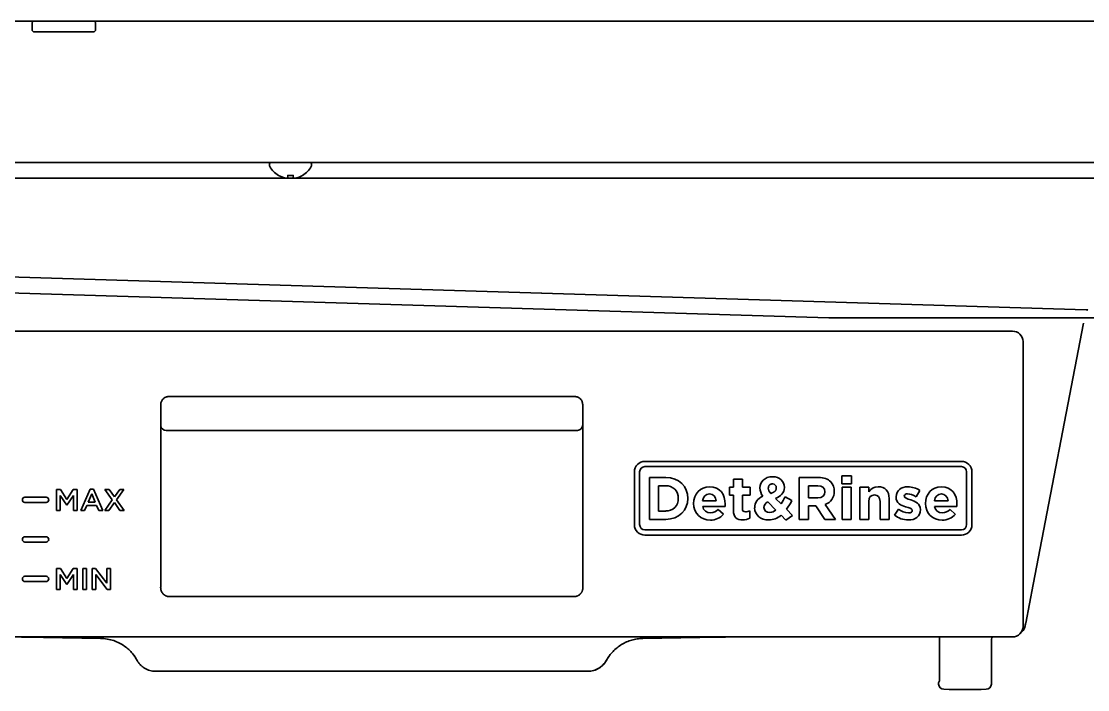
# Model space of a CAD drawing. Extents: x 5997 to 10491, y -672 to 3220.
# Drawn here: x 8498 to 8700.2, y 1270.8 to 1397.6 of the extents above; entities that cross this region are included whole.
import ezdxf

# ---------------------------------------------------------------- set-up
doc = ezdxf.new("R2010")
doc.units = 0
doc.header["$LTSCALE"] = 5
doc.layers.add('1', color=7, linetype='CONTINUOUS', true_color=0xffffff)

msp = doc.modelspace()

# ---------------------------------------------------------------- linework, layer by layer
at = {"layer": '1', "color": 7, "linetype": 'Continuous', "lineweight": 35}
for p, q in [((9230.07, 1397.58), (8376.07, 1397.58)), ((8500.32, 1397.58), (8500.07, 1397.33)), ((8500.07, 1397.33), (8500.07, 1395.83)), ((8512.07, 1397.33), (8511.82, 1397.58)), ((8512.07, 1395.83), (8512.07, 1397.33)), ((8500.07, 1395.83), (8500.32, 1395.58)), ((8511.82, 1395.58), (8500.32, 1395.58)), ((8511.82, 1395.58), (8512.07, 1395.83)), ((9231.07, 1370.83), (8434.03, 1370.83)), ((8545.07, 1370.43), (8545.07, 1370.23)), ((8553.07, 1370.23), (8553.07, 1370.43)), ((9178.12, 1367.83), (8428.03, 1367.83)), ((8546.77, 1368.35), (8546.77, 1368.38)), ((8551.37, 1368.38), (8551.37, 1368.35)), ((8699.92, 1342.83), (8426.83, 1351.21)), ((8651.13, 1341.33), (8414.97, 1348.57)), ((8802.98, 1341.33), (8651.13, 1341.33)), ((8442.97, 1338.83), (8685.97, 1338.83)), ((8699.44, 1340.33), (8689.89, 1290.79)), ((8687.97, 1336.83), (8687.97, 1282.83)), ((8524.48, 1324.93), (8524.48, 1324.93)), ((8602.97, 1326.41), (8525.97, 1326.41)), ((8604.47, 1324.93), (8604.47, 1324.93)), ((8524.47, 1323.77), (8524.47, 1322.61)), ((8604.47, 1322.61), (8604.47, 1323.77)), ((8524.47, 1321.12), (8524.47, 1321)), ((8524.47, 1294.47), (8524.47, 1321)), ((8604.47, 1320.97), (8604.48, 1294.47)), ((8603.47, 1319.99), (8525.47, 1319.99)), ((8676.27, 1314.13), (8616.27, 1314.13)), ((8616.27, 1313.13), (8676.27, 1313.13)), ((8614.27, 1312.13), (8614.27, 1302.13)), ((8615.27, 1302.13), (8615.27, 1312.13)), ((8620.21, 1311.07), (8617.11, 1311.07)), ((8617.11, 1311.07), (8617.11, 1303.13)), ((8634.77, 1310.77), (8633.04, 1310.77)), ((8633.04, 1310.77), (8633.04, 1309.21)), ((8634.77, 1309.21), (8634.77, 1310.77)), ((8649.18, 1311.07), (8645.55, 1311.07)), ((8645.55, 1311.07), (8645.55, 1303.13)), ((8655.42, 1311.41), (8653.61, 1311.41)), ((8653.61, 1311.41), (8653.61, 1309.88)), ((8655.42, 1309.88), (8655.42, 1311.41)), ((8677.27, 1312.13), (8677.27, 1302.13)), ((8678.27, 1302.13), (8678.27, 1312.13)), ((8504.72, 1308.8), (8504.72, 1304.83)), ((8505.47, 1308.8), (8504.72, 1308.8)), ((8506.67, 1306.92), (8505.47, 1308.8)), ((8507.88, 1308.8), (8506.67, 1306.92)), ((8508.63, 1308.8), (8507.88, 1308.8)), ((8508.63, 1304.83), (8508.63, 1308.8)), ((8511.05, 1308.83), (8509.31, 1304.83)), ((8511.7, 1308.83), (8511.05, 1308.83)), ((8513.45, 1304.83), (8511.7, 1308.83)), ((8514.71, 1308.8), (8513.89, 1308.8)), ((8513.89, 1308.8), (8515.28, 1306.85)), ((8515.7, 1307.37), (8514.71, 1308.8)), ((8516.69, 1308.8), (8515.7, 1307.37)), ((8516.1, 1306.86), (8517.49, 1308.8)), ((8517.49, 1308.8), (8516.69, 1308.8)), ((8618.86, 1304.71), (8618.86, 1309.49)), ((8618.86, 1309.49), (8620.21, 1309.49)), ((8633.04, 1309.21), (8632.32, 1309.21)), ((8632.32, 1309.21), (8632.32, 1307.74)), ((8636.2, 1309.21), (8634.77, 1309.21)), ((8636.2, 1307.74), (8636.2, 1309.21)), ((8647.3, 1307.21), (8647.3, 1309.49)), ((8647.3, 1309.49), (8649.03, 1309.49)), ((8653.61, 1309.88), (8655.42, 1309.88)), ((8655.38, 1309.21), (8653.65, 1309.21)), ((8653.65, 1309.21), (8653.65, 1303.13)), ((8655.38, 1303.13), (8655.38, 1309.21)), ((8657, 1309.21), (8657, 1303.13)), ((8658.72, 1309.21), (8657, 1309.21)), ((8658.72, 1308.35), (8658.72, 1309.21)), ((8667.73, 1307.41), (8668.39, 1308.6)), ((8502.72, 1307.33), (8498.72, 1307.33)), ((8498.72, 1306.33), (8502.72, 1306.33)), ((8505.41, 1304.83), (8505.41, 1307.66)), ((8505.41, 1307.66), (8506.65, 1305.8)), ((8506.65, 1305.8), (8507.93, 1307.67)), ((8507.93, 1307.67), (8507.93, 1304.83)), ((8510.69, 1306.4), (8511.37, 1307.99)), ((8512.05, 1306.4), (8510.69, 1306.4)), ((8511.37, 1307.99), (8512.05, 1306.4)), ((8515.28, 1306.85), (8513.83, 1304.83)), ((8514.63, 1304.83), (8515.68, 1306.33)), ((8515.68, 1306.33), (8516.72, 1304.83)), ((8517.55, 1304.83), (8516.1, 1306.86)), ((8629.8, 1306.65), (8627.2, 1306.65)), ((8632.32, 1307.74), (8633.04, 1307.74)), ((8633.04, 1307.74), (8633.04, 1304.85)), ((8634.77, 1305.14), (8634.77, 1307.74)), ((8634.77, 1307.74), (8636.2, 1307.74)), ((8639.59, 1306.43), (8641.1, 1304.9)), ((8642.09, 1306.05), (8641.04, 1307.11)), ((8644.15, 1306.71), (8642.87, 1307.42)), ((8649.07, 1307.21), (8647.3, 1307.21)), ((8658.72, 1303.13), (8658.72, 1306.52)), ((8660.85, 1306.52), (8660.85, 1303.13)), ((8662.57, 1303.13), (8662.57, 1307.07)), ((8673.76, 1306.65), (8671.16, 1306.65)), ((8504.72, 1304.83), (8505.41, 1304.83)), ((8507.93, 1304.83), (8508.63, 1304.83)), ((8509.31, 1304.83), (8510.02, 1304.83)), ((8510.02, 1304.83), (8510.43, 1305.78)), ((8510.43, 1305.78), (8512.31, 1305.78)), ((8512.31, 1305.78), (8512.71, 1304.83)), ((8512.71, 1304.83), (8513.45, 1304.83)), ((8513.83, 1304.83), (8514.63, 1304.83)), ((8516.72, 1304.83), (8517.55, 1304.83)), ((8620.21, 1304.71), (8618.86, 1304.71)), ((8627.23, 1305.57), (8631.46, 1305.57)), ((8631.17, 1304.13), (8630.18, 1305.01)), ((8631.46, 1305.57), (8631.48, 1306.02)), ((8636.18, 1303.37), (8636.18, 1304.76)), ((8644.28, 1303.87), (8643.11, 1305.03)), ((8647.3, 1303.13), (8647.3, 1305.67)), ((8647.3, 1305.67), (8648.67, 1305.67)), ((8648.67, 1305.67), (8650.37, 1303.13)), ((8652.41, 1303.13), (8650.47, 1305.97)), ((8664.33, 1305.07), (8663.59, 1303.93)), ((8671.19, 1305.57), (8675.42, 1305.57)), ((8675.13, 1304.13), (8674.14, 1305.01)), ((8675.42, 1305.57), (8675.44, 1306.02)), ((8617.11, 1303.13), (8620.21, 1303.13)), ((8642.08, 1303.9), (8643, 1302.97)), ((8643, 1302.97), (8644.28, 1303.87)), ((8645.55, 1303.13), (8647.3, 1303.13)), ((8650.37, 1303.13), (8652.41, 1303.13)), ((8653.65, 1303.13), (8655.38, 1303.13)), ((8657, 1303.13), (8658.72, 1303.13)), ((8660.85, 1303.13), (8662.57, 1303.13)), ((8676.27, 1301.13), (8616.27, 1301.13)), ((8502.72, 1299.83), (8498.72, 1299.83)), ((8498.72, 1298.83), (8502.72, 1298.83)), ((8616.27, 1300.13), (8676.27, 1300.13)), ((8502.72, 1292.33), (8498.72, 1292.33)), ((8504.72, 1293.8), (8504.72, 1289.83)), ((8505.47, 1293.8), (8504.72, 1293.8)), ((8505.41, 1289.83), (8505.41, 1292.66)), ((8505.41, 1292.66), (8506.65, 1290.8)), ((8506.67, 1291.92), (8505.47, 1293.8)), ((8506.65, 1290.8), (8507.93, 1292.67)), ((8507.88, 1293.8), (8506.67, 1291.92)), ((8508.63, 1293.8), (8507.88, 1293.8)), ((8507.93, 1292.67), (8507.93, 1289.83)), ((8508.63, 1289.83), (8508.63, 1293.8)), ((8510.39, 1293.8), (8509.69, 1293.8)), ((8509.69, 1293.8), (8509.69, 1289.83)), ((8510.39, 1289.83), (8510.39, 1293.8)), ((8512.09, 1293.8), (8511.45, 1293.8)), ((8511.45, 1293.8), (8511.45, 1289.83)), ((8514.22, 1291.05), (8512.09, 1293.8)), ((8512.13, 1292.65), (8514.32, 1289.83)), ((8512.13, 1289.83), (8512.13, 1292.65)), ((8514.91, 1293.8), (8514.22, 1293.8)), ((8514.22, 1293.8), (8514.22, 1291.05)), ((8514.91, 1289.83), (8514.91, 1293.8)), ((8498.72, 1291.33), (8502.72, 1291.33)), ((8689.89, 1290.79), (8688.48, 1283.47)), ((8504.72, 1289.83), (8505.41, 1289.83)), ((8507.93, 1289.83), (8508.63, 1289.83)), ((8509.69, 1289.83), (8510.39, 1289.83)), ((8511.45, 1289.83), (8512.13, 1289.83)), ((8514.32, 1289.83), (8514.91, 1289.83)), ((8603.02, 1288.49), (8525.92, 1288.49)), ((8685.97, 1280.83), (8466.98, 1280.83)), ((8498.03, 1280.8), (8499.35, 1280.78)), ((8499.35, 1280.78), (8502.24, 1280.73)), ((8502.24, 1280.73), (8513.1, 1280.54)), ((8615.85, 1280.54), (8626.67, 1280.73)), ((8626.67, 1280.73), (8629.57, 1280.78)), ((8629.57, 1280.78), (8630.92, 1280.8)), ((8661.97, 1280.83), (8661.97, 1280.83)), ((8672.12, 1280.83), (8672.12, 1272.67)), ((8676.95, 1280.83), (8676.97, 1280.83)), ((8681.97, 1280.42), (8681.97, 1271.9)), ((8519.97, 1276.4), (8519.95, 1276.43)), ((8608.99, 1276.42), (8608.98, 1276.4)), ((8523.47, 1274.33), (8523.47, 1274.33)), ((8523.47, 1274.33), (8523.47, 1274.33)), ((8523.47, 1274.33), (8605.47, 1274.33)), ((8605.47, 1274.33), (8605.47, 1274.33)), ((8671.97, 1272.17), (8671.97, 1271.9)), ((8673.94, 1270.88), (8672.96, 1270.9)), ((8676.97, 1270.83), (8673.94, 1270.88)), ((8680.01, 1270.88), (8676.97, 1270.83)), ((8680.99, 1270.9), (8680.01, 1270.88))]:
    msp.add_line(p, q, dxfattribs=at)
for centre, radius, start, end in [((8545.47, 1370.43), 0.4, 90, 180), ((8545.47, 1370.23), 0.4, 180, 210.3012), ((8549.27, 1372.45), 4.8, 210.3012, 238.6273), ((8548.87, 1372.45), 4.8, 301.3727, 329.6988), ((8552.67, 1370.43), 0.4, 0, 90), ((8552.67, 1370.23), 0.4, 329.6988, 0), ((8616.27, 1312.13), 2, 90, 180), ((8616.27, 1312.13), 1, 90, 180), ((8676.27, 1312.13), 2, 0, 90), ((8676.27, 1312.13), 1, 0, 90), ((8649.65, 1308.56), 2.52, 357.1966, 42.8494), ((8620.33, 1307.23), 2.27, 356.5598, 93.091), ((8640.81, 1309.16), 2.74, 180.9378, 217.202), ((8640.49, 1309.15), 0.698, 0.839, 88.6334), ((8649.72, 1308.3), 2.45, 287.8586, 3.0282), ((8666.03, 1305.01), 4.3, 56.6284, 88.7145), ((8498.72, 1306.83), 0.5, 90, 270), ((8502.72, 1306.83), 0.5, 270, 90), ((8620.35, 1306.96), 2.25, 266.545, 3.3972), ((8640.03, 1305.33), 1.19, 111.7231, 177.611), ((8628.02, 1314.93), 16.65, 327.7745, 333.163), ((8631.29, 1313.54), 14.56, 324.2634, 332.0528), ((8628.61, 1305.78), 1.4, 188.6634, 274.0045), ((8628.73, 1306.36), 1.98, 269.4476, 316.9878), ((8635.34, 1306.29), 1.74, 269.5745, 298.7839), ((8639.86, 1306.35), 1.91, 273.2185, 310.5379), ((8666.49, 1307.81), 3.48, 231.6996, 265.9459), ((8672.57, 1305.78), 1.4, 188.6634, 274.0046), ((8672.69, 1306.36), 1.98, 269.4476, 316.9878), ((8628.81, 1306.03), 3.04, 267.663, 321.0727), ((8634.88, 1305.69), 2.66, 268.6481, 299.2186), ((8639.7, 1306.63), 3.62, 270.7703, 310.9818), ((8666.26, 1307.31), 4.3, 231.7422, 269.2761), ((8672.77, 1306.03), 3.04, 267.663, 321.0728), ((8616.27, 1302.13), 2, 180, 270), ((8616.27, 1302.13), 1, 180, 270), ((8676.27, 1302.13), 2, 270, 0), ((8676.27, 1302.13), 1, 270, 0), ((8498.72, 1299.33), 0.5, 90, 270), ((8502.72, 1299.33), 0.5, 270, 90), ((8498.72, 1291.83), 0.5, 90, 270), ((8502.72, 1291.83), 0.5, 270, 90), ((8682.47, 1280.42), 0.5, 126.0858, 180), ((8672.22, 1272.17), 0.25, 129.9693, 180), ((8672.97, 1271.9), 1, 180, 269), ((8680.97, 1271.9), 1, 271, 0)]:
    msp.add_arc(centre, radius, start, end, dxfattribs=at)
for centre, major_axis, ratio, start_param, end_param in [((8700.23, 1352.83), (0.14, 10), 0.999999, 3.125353, 3.156019), ((8685.97, 1336.83), (1.41, 1.41), 0.999695, 5.497939, 7.068431), ((8525.47, 1321), (-0.1, -0.999), 0.996157, 4.868048, 6.382225), ((8603.47, 1321), (-0.1, 0.999), 0.996157, 3.042553, 4.589058), ((8746.72, 1251.7), (109.41, -54.64), 0.128619, 3.037808, 3.205742), ((8685.97, 1282.83), (1.41, -1.41), 0.999695, 5.497939, 7.068431)]:
    msp.add_ellipse(centre, major_axis=major_axis, ratio=ratio, start_param=start_param, end_param=end_param, dxfattribs=at)
for points, degree, knots in [([(8546.77, 1368.38), (8546.98, 1368.26), (8547.19, 1368.15), (8547.51, 1368.01), (8547.62, 1367.97), (8547.84, 1367.89), (8547.96, 1367.86), (8548.07, 1367.83)], 3, [0, 0, 0, 0, 0.5, 0.5, 0.75, 0.75, 1, 1, 1, 1]), ([(8549.57, 1368.38), (8549.57, 1368.26), (8549.57, 1368.15), (8549.57, 1368.01), (8549.57, 1367.97), (8549.57, 1367.89), (8549.57, 1367.86), (8549.57, 1367.83)], 3, [0, 0, 0, 0, 0.5, 0.5, 0.75, 0.75, 1, 1, 1, 1]), ([(8524.48, 1324.92), (8524.48, 1325.01), (8524.49, 1325.11), (8524.52, 1325.3), (8524.55, 1325.4), (8524.63, 1325.58), (8524.67, 1325.67), (8524.78, 1325.83), (8524.85, 1325.9), (8524.98, 1326.04), (8525.06, 1326.11), (8525.22, 1326.21), (8525.31, 1326.26), (8525.49, 1326.34), (8525.58, 1326.36), (8525.78, 1326.4), (8525.87, 1326.41), (8525.97, 1326.41)], 3, [0, 0, 0, 0, 0.125, 0.125, 0.25, 0.25, 0.375, 0.375, 0.5, 0.5, 0.625, 0.625, 0.75, 0.75, 0.875, 0.875, 1, 1, 1, 1]), ([(8602.97, 1326.41), (8603.07, 1326.41), (8603.17, 1326.4), (8603.36, 1326.36), (8603.45, 1326.34), (8603.64, 1326.26), (8603.72, 1326.21), (8603.89, 1326.11), (8603.96, 1326.04), (8604.1, 1325.9), (8604.16, 1325.83), (8604.27, 1325.67), (8604.32, 1325.58), (8604.39, 1325.4), (8604.42, 1325.3), (8604.46, 1325.11), (8604.47, 1325.01), (8604.47, 1324.92)], 3, [0, 0, 0, 0, 0.125, 0.125, 0.25, 0.25, 0.375, 0.375, 0.5, 0.5, 0.625, 0.625, 0.75, 0.75, 0.875, 0.875, 1, 1, 1, 1]), ([(8524.48, 1322.61), (8524.47, 1322.57), (8524.47, 1322.22), (8524.47, 1322.08), (8524.47, 1321.88), (8524.47, 1321.51), (8524.48, 1321.12)], 2, [0, 0, 0, 0.499862, 0.499862, 0.74994, 0.74994, 1, 1, 1]), ([(8604.47, 1320.97), (8604.47, 1321.51), (8604.47, 1321.88), (8604.47, 1322.07), (8604.47, 1322.22), (8604.47, 1322.57), (8604.47, 1322.61)], 2, [0, 0, 0, 0.250063, 0.250063, 0.500144, 0.500144, 1, 1, 1]), ([(8639.67, 1309.02), (8639.67, 1309.41), (8640.01, 1309.75), (8640.24, 1309.83), (8640.33, 1309.84), (8640.38, 1309.85), (8640.51, 1309.85)], 2, [0, 0, 0, 0.5, 0.75, 0.875, 0.875, 1, 1, 1]), ([(8641.19, 1309.16), (8641.19, 1309.03), (8641.18, 1308.96), (8641.17, 1308.87), (8641.07, 1308.62), (8640.81, 1308.36), (8640.41, 1308.14), (8640.14, 1308.03)], 2, [0, 0, 0, 0.125, 0.125, 0.25, 0.5, 0.75, 1, 1, 1]), ([(8675.44, 1306.02), (8675.44, 1306.02), (8675.44, 1306.02), (8675.44, 1307.75), (8674.51, 1309.32), (8672.48, 1309.32)], 3, [0, 0, 0, 0, 0.000039, 0.000039, 1, 1, 1, 1]), ([(8666.2, 1303.01), (8666.2, 1303.01), (8666.2, 1303.01), (8667.52, 1303.01), (8668.53, 1303.63), (8668.53, 1304.98)], 3, [0, 0, 0, 0, 0.000006, 0.000006, 1, 1, 1, 1]), ([(8604.48, 1294.47), (8604.48, 1293.82), (8604.48, 1292.57), (8604.49, 1291.44), (8604.5, 1290.52), (8604.5, 1290.19)], 2, [0, 0, 0, 0.24999, 0.499993, 0.749997, 1, 1, 1]), ([(8524.47, 1289.89), (8524.47, 1289.9), (8524.47, 1289.91), (8524.46, 1289.92), (8524.46, 1289.94), (8524.46, 1289.96), (8524.46, 1289.98), (8524.45, 1290), (8524.45, 1290.02), (8524.45, 1290.04), (8524.45, 1290.06), (8524.45, 1290.08), (8524.45, 1290.1), (8524.45, 1290.12), (8524.45, 1290.14), (8524.44, 1290.16), (8524.44, 1290.17), (8524.44, 1290.19), (8524.44, 1290.19)], 3, [0, 0, 0, 0, 0.039584, 0.106711, 0.173393, 0.239631, 0.305426, 0.370777, 0.435685, 0.50015, 0.564174, 0.627755, 0.690896, 0.753596, 0.815856, 0.877676, 0.939058, 1, 1, 1, 1]), ([(8604.5, 1290.19), (8604.5, 1290.19), (8604.5, 1290.17), (8604.5, 1290.15), (8604.5, 1290.13), (8604.5, 1290.11), (8604.5, 1290.09), (8604.5, 1290.07), (8604.5, 1290.05), (8604.49, 1290.03), (8604.49, 1290.01), (8604.49, 1289.99), (8604.49, 1289.97), (8604.48, 1289.95), (8604.48, 1289.93), (8604.48, 1289.91), (8604.48, 1289.88), (8604.47, 1289.86), (8604.47, 1289.84), (8604.46, 1289.82), (8604.46, 1289.8), (8604.45, 1289.78), (8604.45, 1289.76), (8604.44, 1289.74), (8604.44, 1289.72), (8604.43, 1289.7), (8604.43, 1289.68), (8604.42, 1289.66), (8604.41, 1289.64), (8604.41, 1289.62), (8604.39, 1289.56), (8604.35, 1289.46), (8604.28, 1289.33), (8604.19, 1289.19), (8604.1, 1289.07), (8604, 1288.97), (8603.9, 1288.87), (8603.76, 1288.76), (8603.63, 1288.68), (8603.52, 1288.62), (8603.43, 1288.59), (8603.36, 1288.56), (8603.29, 1288.54), (8603.22, 1288.52), (8603.17, 1288.51), (8603.12, 1288.5), (8603.08, 1288.5), (8603.05, 1288.49), (8603.03, 1288.49), (8603.02, 1288.49)], 3, [0, 0, 0, 0, 0.007417, 0.014858, 0.022321, 0.029807, 0.037317, 0.044849, 0.052405, 0.059984, 0.067587, 0.075212, 0.082862, 0.090534, 0.09823, 0.10595, 0.113694, 0.121461, 0.129251, 0.137066, 0.144904, 0.152767, 0.160653, 0.168563, 0.176497, 0.184455, 0.192438, 0.200444, 0.208475, 0.21653, 0.224609, 0.280455, 0.34042, 0.404514, 0.472744, 0.522184, 0.582541, 0.653814, 0.736002, 0.778292, 0.817051, 0.852279, 0.883975, 0.912141, 0.936775, 0.957878, 0.97545, 0.98949, 1, 1, 1, 1]), ([(8525.92, 1288.49), (8525.91, 1288.49), (8525.89, 1288.5), (8525.85, 1288.5), (8525.81, 1288.51), (8525.77, 1288.51), (8525.73, 1288.52), (8525.69, 1288.53), (8525.66, 1288.54), (8525.62, 1288.55), (8525.58, 1288.57), (8525.54, 1288.58), (8525.51, 1288.59), (8525.47, 1288.61), (8525.43, 1288.62), (8525.4, 1288.64), (8525.36, 1288.66), (8525.33, 1288.68), (8525.29, 1288.7), (8525.26, 1288.72), (8525.22, 1288.74), (8525.19, 1288.76), (8525.15, 1288.79), (8525.12, 1288.81), (8525.09, 1288.83), (8525.06, 1288.86), (8525.03, 1288.89), (8525, 1288.91), (8524.97, 1288.94), (8524.94, 1288.97), (8524.91, 1289), (8524.88, 1289.03), (8524.86, 1289.06), (8524.84, 1289.08), (8524.83, 1289.1), (8524.81, 1289.12), (8524.8, 1289.14), (8524.78, 1289.15), (8524.77, 1289.17), (8524.76, 1289.19), (8524.74, 1289.21), (8524.73, 1289.23), (8524.72, 1289.25), (8524.71, 1289.27), (8524.69, 1289.29), (8524.68, 1289.31), (8524.67, 1289.33), (8524.66, 1289.35), (8524.65, 1289.37), (8524.64, 1289.39), (8524.63, 1289.41), (8524.62, 1289.42), (8524.61, 1289.44), (8524.6, 1289.46), (8524.59, 1289.48), (8524.58, 1289.5), (8524.57, 1289.52), (8524.57, 1289.54), (8524.56, 1289.56), (8524.55, 1289.59), (8524.54, 1289.61), (8524.54, 1289.63), (8524.53, 1289.65), (8524.52, 1289.67), (8524.52, 1289.69), (8524.51, 1289.71), (8524.51, 1289.73), (8524.5, 1289.75), (8524.5, 1289.77), (8524.49, 1289.79), (8524.49, 1289.81), (8524.48, 1289.83), (8524.48, 1289.85), (8524.47, 1289.87), (8524.47, 1289.88), (8524.47, 1289.89), (8524.47, 1289.89)], 3, [0, 0, 0, 0, 0.019356, 0.038698, 0.058023, 0.077333, 0.096628, 0.115908, 0.135172, 0.154421, 0.173654, 0.192872, 0.212075, 0.231262, 0.250435, 0.269591, 0.288733, 0.307859, 0.32697, 0.346066, 0.365147, 0.384212, 0.403262, 0.422297, 0.441317, 0.460322, 0.479311, 0.498285, 0.517244, 0.536188, 0.555117, 0.574031, 0.592929, 0.603695, 0.614404, 0.625057, 0.635652, 0.646191, 0.656673, 0.667099, 0.677467, 0.68778, 0.698035, 0.708234, 0.718377, 0.728463, 0.738492, 0.748466, 0.758382, 0.768242, 0.778046, 0.787794, 0.797485, 0.80712, 0.816699, 0.826221, 0.835688, 0.845098, 0.854452, 0.86375, 0.872992, 0.882178, 0.891308, 0.900382, 0.909401, 0.918363, 0.927269, 0.93612, 0.944915, 0.953655, 0.962339, 0.970967, 0.979539, 0.988057, 0.996518, 1, 1, 1, 1]), ([(8688.44, 1283.27), (8688.37, 1282.9), (8688.33, 1282.77), (8688.23, 1282.5), (8688.17, 1282.37), (8688.03, 1282.12), (8687.95, 1282.01), (8687.76, 1281.79), (8687.66, 1281.68), (8687.55, 1281.58), (8687.54, 1281.58), (8687.53, 1281.57)], 3, [0, 0, 0, 0, 0.125, 0.125, 0.25, 0.25, 0.375, 0.375, 0.5, 0.5, 0.5089833, 0.5089833, 0.5089833, 0.5089833]), ([(8513.04, 1280.55), (8513.92, 1280.53), (8515.52, 1280.26), (8517.62, 1279.19), (8519.03, 1277.86), (8519.62, 1277.03), (8519.82, 1276.68)], 3, [0, 0, 0, 0, 0.298882, 0.57731, 0.82529, 1, 1, 1, 1]), ([(8609.43, 1277.12), (8609.47, 1277.18), (8609.5, 1277.23), (8609.75, 1277.56), (8609.98, 1277.83), (8610.46, 1278.34), (8610.72, 1278.57), (8611.27, 1279.01), (8611.56, 1279.21), (8612.16, 1279.57), (8612.47, 1279.73), (8613.11, 1280.01), (8613.44, 1280.13), (8614.11, 1280.33), (8614.46, 1280.4), (8615.15, 1280.51), (8615.5, 1280.53), (8615.85, 1280.54)], 3, [0, 0, 0, 0, 0.026256, 0.026256, 0.165363, 0.165363, 0.304469, 0.304469, 0.443575, 0.443575, 0.582681, 0.582681, 0.721788, 0.721788, 0.860894, 0.860894, 1, 1, 1, 1]), ([(8519.92, 1276.49), (8520, 1276.32), (8520.1, 1276.17), (8520.31, 1275.87), (8520.42, 1275.73), (8520.67, 1275.46), (8520.81, 1275.34), (8521.09, 1275.11), (8521.24, 1275), (8521.55, 1274.81), (8521.71, 1274.73), (8522.05, 1274.58), (8522.22, 1274.52), (8522.57, 1274.43), (8522.75, 1274.39), (8523.11, 1274.34), (8523.29, 1274.33), (8523.47, 1274.33)], 3, [0, 0, 0, 0, 0.125, 0.125, 0.25, 0.25, 0.375, 0.375, 0.5, 0.5, 0.625, 0.625, 0.75, 0.75, 0.875, 0.875, 1, 1, 1, 1]), ([(8605.47, 1274.33), (8605.66, 1274.33), (8605.84, 1274.34), (8606.2, 1274.39), (8606.38, 1274.43), (8606.73, 1274.52), (8606.9, 1274.58), (8607.23, 1274.73), (8607.4, 1274.81), (8607.71, 1275), (8607.86, 1275.11), (8608.14, 1275.34), (8608.27, 1275.46), (8608.52, 1275.73), (8608.64, 1275.87), (8608.85, 1276.17), (8608.94, 1276.33), (8609.03, 1276.49)], 3, [0, 0, 0, 0, 0.125, 0.125, 0.25, 0.25, 0.375, 0.375, 0.5, 0.5, 0.625, 0.625, 0.75, 0.75, 0.875, 0.875, 1, 1, 1, 1]), ([(8605.47, 1274.33), (8605.65, 1274.33), (8605.83, 1274.34), (8606.19, 1274.39), (8606.37, 1274.42), (8606.72, 1274.52), (8606.89, 1274.58), (8607.22, 1274.72), (8607.38, 1274.81), (8607.69, 1274.99), (8607.84, 1275.1), (8608.12, 1275.32), (8608.25, 1275.45), (8608.5, 1275.71), (8608.62, 1275.85), (8608.83, 1276.14), (8608.92, 1276.3), (8609.01, 1276.45)], 3, [0, 0, 0, 0, 0.125, 0.125, 0.25, 0.25, 0.375, 0.375, 0.5, 0.5, 0.625, 0.625, 0.75, 0.75, 0.875, 0.875, 1, 1, 1, 1]), ([(8672.12, 1272.67), (8672.12, 1272.64), (8672.12, 1272.57), (8672.1, 1272.46), (8672.07, 1272.38), (8672.06, 1272.34), (8672.05, 1272.33), (8672.05, 1272.33)], 3, [0, 0, 0, 0, 0.189567, 0.413551, 0.676174, 0.885482, 1, 1, 1, 1])]:
    msp.add_open_spline(points, degree=degree, knots=knots, dxfattribs=at)
for points, degree in [([(8548.57, 1367.83), (8548.57, 1367.84), (8548.57, 1367.87), (8548.57, 1367.92), (8548.57, 1367.98), (8548.57, 1368.04), (8548.57, 1368.11), (8548.57, 1368.18), (8548.57, 1368.27), (8548.57, 1368.34), (8548.57, 1368.38)], 3), ([(8548.57, 1368.38), (8548.74, 1368.36), (8549.07, 1368.34), (8549.41, 1368.36), (8549.57, 1368.38)], 3), ([(8550.07, 1367.83), (8550.13, 1367.84), (8550.24, 1367.87), (8550.4, 1367.92), (8550.56, 1367.98), (8550.71, 1368.04), (8550.86, 1368.11), (8551.02, 1368.18), (8551.19, 1368.27), (8551.31, 1368.34), (8551.37, 1368.38)], 3), ([(8700.23, 1342.83), (8700.12, 1342.83), (8700.02, 1342.83), (8699.92, 1342.83)], 3), ([(8524.48, 1324.92), (8524.46, 1323.78)], 1), ([(8604.48, 1323.77), (8604.47, 1324.92)], 1), ([(8524.46, 1323.77), (8524.48, 1323.77)], 1), ([(8604.48, 1323.77), (8604.47, 1323.77)], 1), ([(8524.47, 1320.94), (8524.47, 1320.96), (8524.47, 1320.98), (8524.47, 1321)], 3), ([(8624.43, 1307.1), (8624.43, 1309.36), (8622.71, 1311.07), (8620.21, 1311.07)], 3), ([(8640.48, 1311.21), (8638.95, 1311.21), (8638.07, 1310.21), (8638.07, 1309.12)], 3), ([(8642.71, 1309.19), (8642.71, 1310.32), (8641.83, 1311.21), (8640.48, 1311.21)], 3), ([(8651.5, 1310.27), (8650.97, 1310.79), (8650.19, 1311.07), (8649.18, 1311.07)], 3), ([(8628.52, 1309.32), (8626.75, 1309.32), (8625.51, 1307.89), (8625.51, 1306.16)], 3), ([(8631.48, 1306.02), (8631.48, 1307.75), (8630.55, 1309.32), (8628.52, 1309.32)], 3), ([(8640.14, 1308.03), (8639.81, 1308.41), (8639.67, 1308.67), (8639.67, 1309.02)], 3), ([(8641.04, 1307.11), (8642.03, 1307.5), (8642.71, 1308.12), (8642.71, 1309.19)], 3), ([(8649.03, 1309.49), (8649.88, 1309.49), (8650.41, 1309.11), (8650.41, 1308.36)], 3), ([(8650.41, 1308.36), (8650.41, 1307.67), (8649.92, 1307.21), (8649.07, 1307.21)], 3), ([(8660.51, 1309.32), (8659.63, 1309.32), (8659.12, 1308.86), (8658.72, 1308.35)], 3), ([(8662.57, 1307.07), (8662.57, 1308.46), (8661.81, 1309.32), (8660.51, 1309.32)], 3), ([(8666.12, 1309.3), (8664.9, 1309.3), (8663.9, 1308.61), (8663.9, 1307.37)], 3), ([(8672.48, 1309.32), (8670.71, 1309.32), (8669.47, 1307.89), (8669.47, 1306.16)], 3), ([(8620.21, 1303.13), (8622.71, 1303.13), (8624.43, 1304.86), (8624.43, 1307.1)], 3), ([(8627.2, 1306.65), (8627.34, 1307.43), (8627.8, 1307.94), (8628.52, 1307.94)], 3), ([(8628.52, 1307.94), (8629.24, 1307.94), (8629.7, 1307.42), (8629.8, 1306.65)], 3), ([(8658.72, 1306.52), (8658.72, 1307.34), (8659.14, 1307.76), (8659.8, 1307.76)], 3), ([(8659.8, 1307.76), (8660.46, 1307.76), (8660.85, 1307.34), (8660.85, 1306.52)], 3), ([(8663.9, 1307.37), (8663.9, 1306.17), (8664.86, 1305.77), (8665.71, 1305.52)], 3), ([(8665.45, 1307.53), (8665.45, 1307.79), (8665.67, 1307.97), (8666.09, 1307.97)], 3), ([(8666.69, 1306.81), (8666.03, 1307.03), (8665.45, 1307.19), (8665.45, 1307.53)], 3), ([(8666.09, 1307.97), (8666.53, 1307.97), (8667.13, 1307.76), (8667.73, 1307.41)], 3), ([(8668.53, 1304.98), (8668.53, 1306.11), (8667.54, 1306.52), (8666.69, 1306.81)], 3), ([(8671.16, 1306.65), (8671.3, 1307.43), (8671.76, 1307.94), (8672.48, 1307.94)], 3), ([(8672.48, 1307.94), (8673.2, 1307.94), (8673.66, 1307.42), (8673.76, 1306.65)], 3), ([(8625.51, 1306.16), (8625.51, 1304.27), (8626.86, 1302.99), (8628.69, 1302.99)], 3), ([(8633.04, 1304.85), (8633.04, 1303.45), (8633.76, 1303.03), (8634.81, 1303.03)], 3), ([(8635.33, 1304.55), (8634.94, 1304.55), (8634.77, 1304.74), (8634.77, 1305.14)], 3), ([(8637.08, 1305.33), (8637.08, 1303.9), (8638.23, 1303.01), (8639.75, 1303.01)], 3), ([(8639.96, 1304.44), (8639.31, 1304.44), (8638.84, 1304.82), (8638.84, 1305.38)], 3), ([(8665.71, 1305.52), (8666.38, 1305.32), (8666.97, 1305.19), (8666.97, 1304.82)], 3), ([(8666.97, 1304.82), (8666.97, 1304.52), (8666.75, 1304.34), (8666.25, 1304.34)], 3), ([(8669.47, 1306.16), (8669.47, 1304.27), (8670.82, 1302.99), (8672.65, 1302.99)], 3), ([(8524.44, 1290.19), (8524.45, 1290.27), (8524.45, 1290.44), (8524.45, 1290.73), (8524.45, 1291.06), (8524.46, 1291.41), (8524.46, 1291.79), (8524.46, 1292.2), (8524.46, 1292.62), (8524.46, 1293.07), (8524.47, 1293.52), (8524.47, 1293.99), (8524.47, 1294.31), (8524.47, 1294.47)], 3), ([(8688.48, 1283.47), (8688.47, 1283.4), (8688.46, 1283.34), (8688.44, 1283.27)], 3), ([(8630.92, 1280.8), (8631.34, 1280.81), (8631.76, 1280.82), (8632.18, 1280.83)], 3), ([(8519.94, 1276.45), (8519.78, 1276.75), (8519.61, 1277.03), (8519.42, 1277.31)], 3), ([(8608.98, 1276.4), (8609.11, 1276.65), (8609.26, 1276.89), (8609.43, 1277.12)], 3)]:
    msp.add_open_spline(points, degree=degree, dxfattribs=at)

doc.saveas('drawing.dxf')
